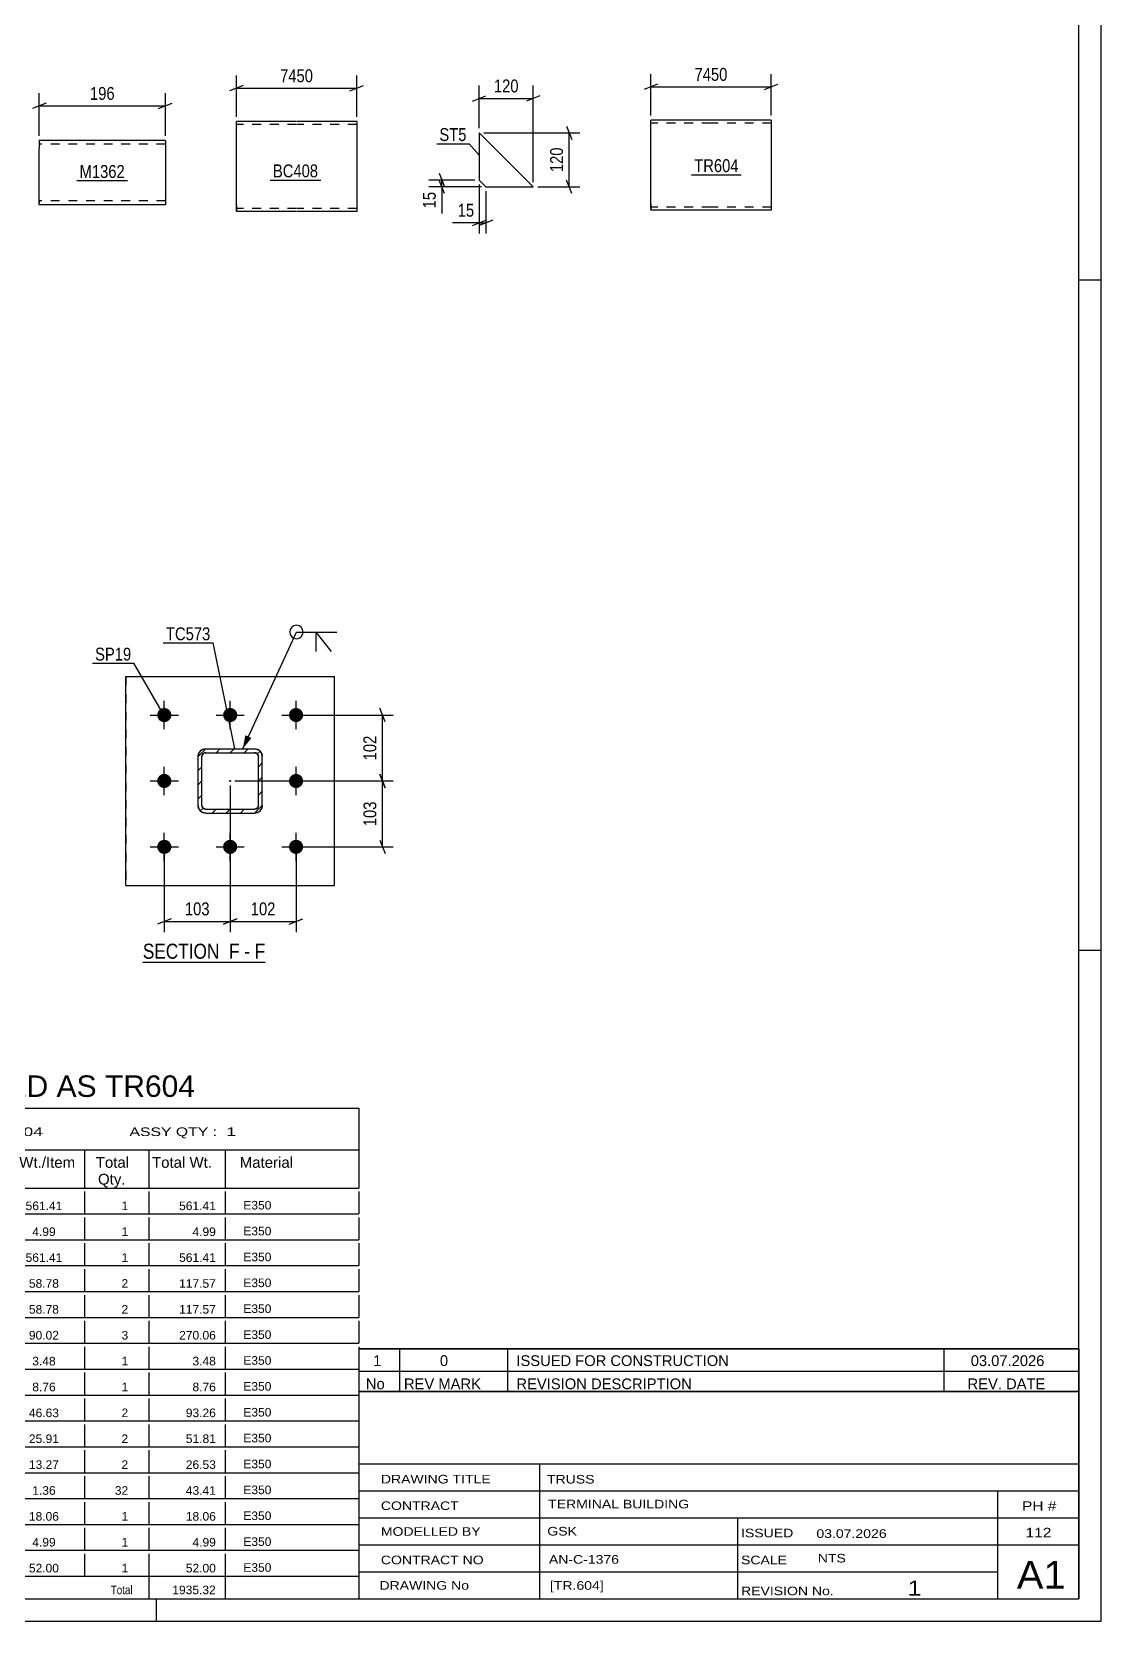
# Model space of a CAD drawing. Header units: millimetres. Extents: x 0 to 841, y 0 to 594.
# Drawn here: x 603.3 to 841, y 0 to 353.2 of the extents above; entities that cross this region are included whole.
import ezdxf

# ---------------------------------------------------------------- set-up
doc = ezdxf.new("R2010")
doc.units = ezdxf.units.MM
doc.linetypes.add('DXK_LINE_DOT2', pattern=[3.9198, 1.9599, -1.9599])
doc.linetypes.add('DXK_LINE_DOT3', pattern=[5.9187, 2.979, -0.9799, 0.9799, -0.9799])
doc.styles.add('Arial', font='ARIAL.TTF', dxfattribs={"height": 0.2})
doc.styles.add('Arial Bold', font='ARIALBD.TTF', dxfattribs={"height": 0.2})
doc.styles.add('Arial Narrow', font='ARIALN.TTF', dxfattribs={"height": 0.2})

# ---------------------------------------------------------------- blocks, each defined once
blk = doc.blocks.new('Unknown-761548517-1132')
at = {"color": 5, "linetype": 'Continuous'}
for p, q in [((841, 0), (841, 594)), ((836, 5), (836, 589)), ((841, 298), (836, 298)), ((841, 149), (836, 149)), ((5, 5), (836, 5)), ((631, 0), (631, 5)), ((0, 0), (841, 0))]:
    blk.add_line(p, q, dxfattribs=at)
blk = doc.blocks.new('Unknown-761548517-14017')
at = {"color": 7, "linetype": 'Continuous'}
for p, q in [((504, 114), (676, 114)), ((504, 102.75), (504, 114)), ((676, 114), (676, 102.75)), ((504, 104.75), (676, 104.75)), ((504, 102.75), (504, 97.75)), ((517.5, 104.75), (517.5, 96.25)), ((536, 104.75), (536, 96.25)), ((585.28, 104.75), (585.28, 96.25)), ((599.28, 104.75), (599.28, 96.25)), ((615, 104.75), (615, 96.25)), ((629.28, 104.75), (629.28, 96.25)), ((646.28, 104.75), (646.28, 96.25)), ((676, 102.75), (676, 96.25)), ((504, 97.75), (504, 96.25)), ((504, 96.25), (676, 96.25)), ((504, 95.48), (504, 90.5)), ((517.5, 95.48), (517.5, 90.5)), ((536, 95.48), (536, 90.5)), ((585.28, 95.48), (585.28, 90.5)), ((599.28, 95.48), (599.28, 90.5)), ((615, 95.48), (615, 90.5)), ((629.28, 95.48), (629.28, 90.5)), ((646.28, 95.48), (646.28, 90.5)), ((676, 95.48), (676, 90.5)), ((504, 90.5), (676, 90.5)), ((504, 89.73), (504, 84.75)), ((517.5, 89.73), (517.5, 84.75)), ((536, 89.73), (536, 84.75)), ((585.28, 89.73), (585.28, 84.75)), ((599.28, 89.73), (599.28, 84.75)), ((615, 89.73), (615, 84.75)), ((629.28, 89.73), (629.28, 84.75)), ((646.28, 89.73), (646.28, 84.75)), ((676, 89.73), (676, 84.75)), ((504, 84.75), (676, 84.75)), ((504, 83.98), (504, 79)), ((517.5, 83.98), (517.5, 79)), ((536, 83.98), (536, 79)), ((585.28, 83.98), (585.28, 79)), ((599.28, 83.98), (599.28, 79)), ((615, 83.98), (615, 79)), ((629.28, 83.98), (629.28, 79)), ((646.28, 83.98), (646.28, 79)), ((676, 83.98), (676, 79)), ((504, 79), (676, 79)), ((504, 78.23), (504, 73.25)), ((517.5, 78.23), (517.5, 73.25)), ((536, 78.23), (536, 73.25)), ((585.28, 78.23), (585.28, 73.25)), ((599.28, 78.23), (599.28, 73.25)), ((615, 78.23), (615, 73.25)), ((629.28, 78.23), (629.28, 73.25)), ((646.28, 78.23), (646.28, 73.25)), ((676, 78.23), (676, 73.25)), ((504, 73.25), (676, 73.25)), ((504, 72.48), (504, 67.5)), ((517.5, 72.48), (517.5, 67.5)), ((536, 72.48), (536, 67.5)), ((585.28, 72.48), (585.28, 67.5)), ((599.28, 72.48), (599.28, 67.5)), ((615, 72.48), (615, 67.5)), ((629.28, 72.48), (629.28, 67.5)), ((646.28, 72.48), (646.28, 67.5)), ((676, 72.48), (676, 67.5)), ((504, 67.5), (676, 67.5)), ((504, 66.73), (504, 61.75)), ((517.5, 66.73), (517.5, 61.75)), ((536, 66.73), (536, 61.75)), ((585.28, 66.73), (585.28, 61.75)), ((599.28, 66.73), (599.28, 61.75)), ((615, 66.73), (615, 61.75)), ((629.28, 66.73), (629.28, 61.75)), ((646.28, 66.73), (646.28, 61.75)), ((676, 66.73), (676, 61.75)), ((504, 61.75), (676, 61.75)), ((504, 60.98), (504, 56)), ((517.5, 60.98), (517.5, 56)), ((536, 60.98), (536, 56)), ((585.28, 60.98), (585.28, 56)), ((599.28, 60.98), (599.28, 56)), ((615, 60.98), (615, 56)), ((629.28, 60.98), (629.28, 56)), ((646.28, 60.98), (646.28, 56)), ((676, 60.98), (676, 56)), ((504, 56), (676, 56)), ((504, 55.23), (504, 50.25)), ((517.5, 55.23), (517.5, 50.25)), ((536, 55.23), (536, 50.25)), ((585.28, 55.23), (585.28, 50.25)), ((599.28, 55.23), (599.28, 50.25)), ((615, 55.23), (615, 50.25)), ((629.28, 55.23), (629.28, 50.25)), ((646.28, 55.23), (646.28, 50.25)), ((676, 55.23), (676, 50.25)), ((504, 50.25), (676, 50.25)), ((504, 49.48), (504, 44.5)), ((517.5, 49.48), (517.5, 44.5)), ((536, 49.48), (536, 44.5)), ((585.28, 49.48), (585.28, 44.5)), ((599.28, 49.48), (599.28, 44.5)), ((615, 49.48), (615, 44.5)), ((629.28, 49.48), (629.28, 44.5)), ((646.28, 49.48), (646.28, 44.5)), ((676, 49.48), (676, 44.5)), ((504, 44.5), (676, 44.5)), ((504, 43.73), (504, 38.75)), ((517.5, 43.73), (517.5, 38.75)), ((536, 43.73), (536, 38.75)), ((585.28, 43.73), (585.28, 38.75)), ((599.28, 43.73), (599.28, 38.75)), ((615, 43.73), (615, 38.75)), ((629.28, 43.73), (629.28, 38.75)), ((646.28, 43.73), (646.28, 38.75)), ((676, 43.73), (676, 38.75)), ((504, 38.75), (676, 38.75)), ((504, 37.98), (504, 33)), ((517.5, 37.98), (517.5, 33)), ((536, 37.98), (536, 33)), ((585.28, 37.98), (585.28, 33)), ((599.28, 37.98), (599.28, 33)), ((615, 37.98), (615, 33)), ((629.28, 37.98), (629.28, 33)), ((646.28, 37.98), (646.28, 33)), ((676, 37.98), (676, 33)), ((504, 33), (676, 33)), ((504, 32.23), (504, 27.25)), ((517.5, 32.23), (517.5, 27.25)), ((536, 32.23), (536, 27.25)), ((585.28, 32.23), (585.28, 27.25)), ((599.28, 32.23), (599.28, 27.25)), ((615, 32.23), (615, 27.25)), ((629.28, 32.23), (629.28, 27.25)), ((646.28, 32.23), (646.28, 27.25)), ((676, 32.23), (676, 27.25)), ((504, 27.25), (676, 27.25)), ((504, 26.48), (504, 21.5)), ((517.5, 26.48), (517.5, 21.5)), ((536, 26.48), (536, 21.5)), ((585.28, 26.48), (585.28, 21.5)), ((599.28, 26.48), (599.28, 21.5)), ((615, 26.48), (615, 21.5)), ((629.28, 26.48), (629.28, 21.5)), ((646.28, 26.48), (646.28, 21.5)), ((676, 26.48), (676, 21.5)), ((504, 21.5), (676, 21.5)), ((504, 20.73), (504, 15.75)), ((517.5, 20.73), (517.5, 15.75)), ((536, 20.73), (536, 15.75)), ((585.28, 20.73), (585.28, 15.75)), ((599.28, 20.73), (599.28, 15.75)), ((615, 20.73), (615, 15.75)), ((629.28, 20.73), (629.28, 15.75)), ((646.28, 20.73), (646.28, 15.75)), ((676, 20.73), (676, 15.75)), ((504, 15.75), (676, 15.75)), ((504, 14.98), (504, 10)), ((517.5, 14.98), (517.5, 10)), ((536, 14.98), (536, 10)), ((585.28, 14.98), (585.28, 10)), ((599.28, 14.98), (599.28, 10)), ((615, 14.98), (615, 10)), ((629.28, 14.98), (629.28, 10)), ((646.28, 14.98), (646.28, 10)), ((676, 14.98), (676, 10)), ((504, 10), (676, 10)), ((504, 10), (676, 10)), ((504, 10), (504, 5)), ((629.28, 10), (629.28, 5)), ((646.28, 10), (646.28, 5)), ((676, 10), (676, 5)), ((504, 5), (676, 5))]:
    blk.add_line(p, q, dxfattribs=at)
at = {"color": 7}
for s, height, style, p in [('BILL OF MATERIALS', 3.3405, 'Arial Bold', (506.15, 108.31)), ('Profile Size', 2.3877, 'Arial', (539.81, 101.08)), ('Mark', 2.388, 'Arial', (505.84, 97.25))]:
    blk.add_text(s, height=height, dxfattribs=dict(at, style=style)).set_placement(p)
at = {"color": 7, "linetype": 'Continuous', "style": 'Arial Narrow'}
for s, height, width, p in [("ASSEMBLY MK'D :", 1.9089, 1.6, (561.5, 107.8)), ('TR604', 1.909, 1.794707, (594, 107.8)), ('ASSY QTY :', 1.909, 1.6, (625, 107.8)), ('1', 1.91, 1.794707, (646.5, 107.8))]:
    blk.add_text(s, height=height, dxfattribs=dict(at, width=width)).set_placement(p)
at = {"color": 7, "linetype": 'Continuous'}
for s, height, style, p in [('Item', 2.388, 'Arial', (505.75, 100.75)), ('Qty./', 2.388, 'Arial', (518.5, 100.75)), ('Length', 2.388, 'Arial', (586.5, 100.75)), ('Wt./Item', 2.388, 'Arial', (600.5, 100.75)), ('Total', 2.388, 'Arial', (617.5, 100.75)), ('Total Wt.', 2.388, 'Arial', (630, 100.75)), ('Material', 2.388, 'Arial', (649.5, 100.75)), ('Assembly', 2.388, 'Arial', (518.5, 97.02)), ('Qty.', 2.388, 'Arial', (618, 97.02)), ('TR604', 1.91, 'Arial', (506.5, 91.34)), ('1', 1.91, 'Arial', (521.31, 91.34)), ('RHS300*200*10', 1.9102, 'Arial', (540.21, 91.44)), ('7449.74', 1.91, 'Arial', (588.45, 91.31)), ('561.41', 1.91, 'Arial', (601.9, 91.34)), ('1', 1.91, 'Arial', (623.22, 91.34)), ('561.41', 1.91, 'Arial', (636.03, 91.34)), ('E350', 1.91, 'Arial', (650.31, 91.48)), ('BC164', 1.91, 'Arial', (506.5, 85.59)), ('1', 1.91, 'Arial', (521.31, 85.59)), ('SHS100*6', 1.91, 'Arial', (540.21, 85.69)), ('300.00', 1.91, 'Arial', (589.93, 85.56)), ('4.99', 1.91, 'Arial', (603.39, 85.59)), ('1', 1.91, 'Arial', (623.22, 85.59)), ('4.99', 1.91, 'Arial', (639, 85.59)), ('E350', 1.91, 'Arial', (650.31, 85.73)), ('BC408', 1.91, 'Arial', (506.5, 79.84)), ('1', 1.91, 'Arial', (521.31, 79.84)), ('RHS300*200*10', 1.9102, 'Arial', (540.21, 79.94)), ('7449.74', 1.91, 'Arial', (588.45, 79.81)), ('561.41', 1.91, 'Arial', (601.9, 79.84)), ('1', 1.91, 'Arial', (623.22, 79.84)), ('561.41', 1.91, 'Arial', (636.03, 79.84)), ('E350', 1.91, 'Arial', (650.31, 79.98)), ('M741', 1.91, 'Arial', (506.5, 74.09)), ('2', 1.91, 'Arial', (521.31, 74.09)), ('SHS132*8', 1.91, 'Arial', (540.21, 74.19)), ('2008.75', 1.91, 'Arial', (588.45, 74.06)), ('58.78', 1.91, 'Arial', (602.64, 74.09)), ('2', 1.91, 'Arial', (623.22, 74.09)), ('117.57', 1.91, 'Arial', (636.03, 74.09)), ('E350', 1.91, 'Arial', (650.31, 74.23)), ('M742', 1.91, 'Arial', (506.5, 68.34)), ('2', 1.91, 'Arial', (521.31, 68.34)), ('SHS132*8', 1.91, 'Arial', (540.21, 68.44)), ('1972.98', 1.91, 'Arial', (588.45, 68.31)), ('58.78', 1.91, 'Arial', (602.64, 68.34)), ('2', 1.91, 'Arial', (623.22, 68.34)), ('117.57', 1.91, 'Arial', (636.03, 68.34)), ('E350', 1.91, 'Arial', (650.31, 68.48)), ('M1304', 1.91, 'Arial', (506.5, 62.59)), ('3', 1.91, 'Arial', (521.31, 62.59)), ('SHS132*8', 1.91, 'Arial', (540.21, 62.69)), ('2890.00', 1.91, 'Arial', (588.45, 62.56)), ('90.02', 1.91, 'Arial', (602.64, 62.59)), ('3', 1.91, 'Arial', (623.22, 62.59)), ('270.06', 1.91, 'Arial', (636.03, 62.59)), ('E350', 1.91, 'Arial', (650.31, 62.73)), ('M1362', 1.91, 'Arial', (506.5, 56.84)), ('1', 1.91, 'Arial', (521.31, 56.84)), ('RHS100*100*6', 1.9102, 'Arial', (540.21, 56.94)), ('196.23', 1.91, 'Arial', (589.93, 56.81)), ('3.48', 1.91, 'Arial', (603.39, 56.84)), ('1', 1.91, 'Arial', (623.22, 56.84)), ('3.48', 1.91, 'Arial', (639, 56.84)), ('E350', 1.91, 'Arial', (650.31, 56.98)), ('PL581', 1.91, 'Arial', (506.5, 51.09)), ('1', 1.91, 'Arial', (521.31, 51.09)), ('PL12*300', 1.91, 'Arial', (540.21, 51.19)), ('310.00', 1.91, 'Arial', (589.93, 51.06)), ('8.76', 1.91, 'Arial', (603.39, 51.09)), ('1', 1.91, 'Arial', (623.22, 51.09)), ('8.76', 1.91, 'Arial', (639, 51.09)), ('E350', 1.91, 'Arial', (650.31, 51.23)), ('SP5', 1.91, 'Arial', (506.5, 45.34)), ('2', 1.91, 'Arial', (521.31, 45.34)), ('PL25*440', 1.91, 'Arial', (540.21, 45.44)), ('540.00', 1.91, 'Arial', (589.93, 45.3)), ('46.63', 1.91, 'Arial', (602.64, 45.34)), ('2', 1.91, 'Arial', (623.22, 45.34)), ('93.26', 1.91, 'Arial', (637.52, 45.34)), ('E350', 1.91, 'Arial', (650.31, 45.48)), ('SP6', 1.91, 'Arial', (506.5, 39.59)), ('2', 1.91, 'Arial', (521.31, 39.59)), ('PL25*300', 1.91, 'Arial', (540.21, 39.69)), ('440.00', 1.91, 'Arial', (589.93, 39.55)), ('25.91', 1.91, 'Arial', (602.64, 39.59)), ('2', 1.91, 'Arial', (623.22, 39.59)), ('51.81', 1.91, 'Arial', (637.52, 39.59)), ('E350', 1.91, 'Arial', (650.31, 39.73)), ('SP19', 1.91, 'Arial', (506.5, 33.84)), ('2', 1.91, 'Arial', (521.31, 33.84)), ('PL16*325', 1.91, 'Arial', (540.21, 33.94)), ('325.00', 1.91, 'Arial', (589.93, 33.8)), ('13.27', 1.91, 'Arial', (602.64, 33.84)), ('2', 1.91, 'Arial', (623.22, 33.84)), ('26.53', 1.91, 'Arial', (637.52, 33.84)), ('E350', 1.91, 'Arial', (650.31, 33.98)), ('ST5', 1.91, 'Arial', (506.5, 28.09)), ('32', 1.91, 'Arial', (521.31, 28.09)), ('PL12*120', 1.91, 'Arial', (540.21, 28.19)), ('120.00', 1.91, 'Arial', (589.93, 28.05)), ('1.36', 1.91, 'Arial', (603.39, 28.09)), ('32', 1.91, 'Arial', (621.74, 28.09)), ('43.41', 1.91, 'Arial', (637.52, 28.09)), ('E350', 1.91, 'Arial', (650.31, 28.23)), ('TC557', 1.91, 'Arial', (506.5, 22.34)), ('1', 1.91, 'Arial', (521.31, 22.34)), ('SHS100*6', 1.91, 'Arial', (540.21, 22.44)), ('1037.86', 1.91, 'Arial', (588.45, 22.3)), ('18.06', 1.91, 'Arial', (602.64, 22.34)), ('1', 1.91, 'Arial', (623.22, 22.34)), ('18.06', 1.91, 'Arial', (637.52, 22.34)), ('E350', 1.91, 'Arial', (650.31, 22.48)), ('TC573', 1.91, 'Arial', (506.5, 16.59)), ('1', 1.91, 'Arial', (521.31, 16.59)), ('SHS100*6', 1.91, 'Arial', (540.21, 16.69)), ('300.00', 1.91, 'Arial', (589.93, 16.55)), ('4.99', 1.91, 'Arial', (603.39, 16.59)), ('1', 1.91, 'Arial', (623.22, 16.59)), ('4.99', 1.91, 'Arial', (639, 16.59)), ('E350', 1.91, 'Arial', (650.31, 16.73)), ('TC605', 1.91, 'Arial', (506.5, 10.84)), ('1', 1.91, 'Arial', (521.31, 10.84)), ('SHS100*6', 1.91, 'Arial', (540.21, 10.94)), ('2937.72', 1.91, 'Arial', (588.45, 10.8)), ('52.00', 1.91, 'Arial', (602.64, 10.84)), ('1', 1.91, 'Arial', (623.22, 10.84)), ('52.00', 1.91, 'Arial', (637.52, 10.84)), ('E350', 1.91, 'Arial', (650.31, 10.98)), ('Total', 1.909, 'Arial Narrow', (620.83, 6)), ('1935.32', 1.91, 'Arial', (634.52, 6))]:
    blk.add_text(s, height=height, dxfattribs=dict(at, style=style)).set_placement(p)
blk = doc.blocks.new('Unknown-761548517-14018')
at = {"color": 2, "linetype": 'Continuous'}
blk.add_line((530, 114), (647.5, 114), dxfattribs=at)
at = {"color": 7, "style": 'Arial'}
blk.add_text('ONE-TRUSS MARKED AS TR604', height=4.7754, dxfattribs=at).set_placement((537.26, 116.5))
blk = doc.blocks.new('Unknown-761548517-14019')
at = {"color": 7, "linetype": 'Continuous'}
for p, q in [((676, 51.05), (676, 5)), ((676, 51.05), (836, 51.05)), ((836, 51), (836, 5)), ((676, 35), (836, 35)), ((716.14, 35), (716.14, 5)), ((676, 29), (836, 29)), ((818, 5.05), (818, 29.05)), ((676, 23), (836, 23)), ((760.14, 23), (760.14, 5)), ((676, 17), (836, 17)), ((676, 11), (818, 11)), ((676, 5), (836, 5))]:
    blk.add_line(p, q, dxfattribs=at)
at = {"color": 7, "style": 'Arial Narrow'}
for s, height, width, p in [('DRAWING TITLE', 1.9089, 1.425378, (680.88, 30.61)), ('TRUSS', 1.909, 1.425378, (717.81, 30.59)), ('CONTRACT', 1.909, 1.425378, (680.88, 24.71)), ('TERMINAL BUILDING', 1.9089, 1.425378, (718.06, 25.07)), ('MODELLED BY', 1.9089, 1.425378, (680.88, 18.98)), ('GSK', 1.909, 1.425378, (717.88, 19.04)), ('ISSUED', 1.909, 1.425378, (760.94, 18.64)), ('03.07.2026', 1.909, 1.425378, (777.69, 18.52)), ('CONTRACT NO', 1.9089, 1.425378, (680.88, 12.66)), ('AN-C-1376', 1.909, 1.425378, (718.23, 12.78)), ('SCALE', 1.909, 1.425378, (760.94, 12.65)), ('A1', 6.204, 1.25, (822.24, 7.2)), ('DRAWING No', 1.909, 1.425378, (680.56, 7)), ('[TR.604]', 1.909, 1.425378, (718.46, 6.99)), ('REVISION No.', 1.9089, 1.425378, (760.94, 5.77)), ('1', 3.34, 1.5, (797.91, 5.68))]:
    blk.add_text(s, height=height, dxfattribs=dict(at, width=width)).set_placement(p)
at = {"color": 7, "linetype": 'Continuous', "style": 'Arial Narrow'}
for s, height, width, p in [('PH #', 2.1, 1.42538, (823.4, 24.55)), ('112', 2.1, 1.42538, (824.19, 18.65)), ('NTS', 1.909, 1.425378, (778, 13.05))]:
    blk.add_text(s, height=height, dxfattribs=dict(at, width=width)).set_placement(p)
blk = doc.blocks.new('Unknown-761548517-14020')
at = {"color": 7, "linetype": 'Continuous'}
for p, q in [((676, 60.55), (836, 60.55)), ((836, 60.55), (676, 60.55)), ((676, 60.55), (676, 55.55)), ((685, 60.55), (685, 55.55)), ((709, 60.55), (709, 55.55)), ((806, 60.55), (806, 55.55)), ((836, 60.55), (836, 55.55)), ((676, 55.55), (836, 55.55)), ((676, 55.55), (676, 51.05)), ((676, 55.55), (836, 55.55)), ((685, 55.55), (685, 51.05)), ((709, 55.55), (709, 51.05)), ((806, 55.55), (806, 51.05)), ((836, 55.55), (836, 51.05)), ((836, 51.05), (676, 51.05))]:
    blk.add_line(p, q, dxfattribs=at)
at = {"color": 7, "linetype": 'Continuous', "style": 'Arial Narrow'}
for s, height, width, p in [('1', 2.39, 1.196471, (679.16, 56.7)), ('0', 2.39, 1.196471, (694, 56.7)), ('ISSUED FOR CONSTRUCTION', 2.3861, 1.196471, (711, 56.7)), ('03.07.2026', 2.386, 1.196471, (812, 56.7)), ('No', 2.386, 1.2, (677.54, 51.55)), ('REV MARK', 2.386, 1.2, (686, 51.55)), ('REVISION DESCRIPTION', 2.3861, 1.2, (711, 51.55)), ('REV. DATE', 2.386, 1.2, (811.28, 51.55))]:
    blk.add_text(s, height=height, dxfattribs=dict(at, width=width)).set_placement(p)
blk = doc.blocks.new('Unknown-761548517-21 - 13200')
at = {"color": 6, "linetype": 'Continuous'}
blk.add_line((627.97, 146.45), (655.19, 146.45), dxfattribs=at)
at = {"color": 0, "linetype": 'Continuous'}
blk.add_wipeout([(646.08, 147.2), (646.08, 150.7), (627.97, 150.7), (627.97, 147.2)], dxfattribs=at)
at = {"color": 7, "linetype": 'Continuous', "style": 'Arial Narrow'}
blk.add_text('SECTION ', height=3.34, dxfattribs=at).set_placement((627.97, 147.2))
at = {"color": 0, "linetype": 'Continuous'}
blk.add_wipeout([(649.47, 147.2), (649.47, 150.7), (647.13, 150.7), (647.13, 147.2)], dxfattribs=at)
blk.add_wipeout([(651.79, 147.2), (651.79, 150.7), (650.52, 150.7), (650.52, 147.2)], dxfattribs=at)
at = {"color": 7, "linetype": 'Continuous', "style": 'Arial Narrow'}
blk.add_text('F', height=3.34, dxfattribs=at).set_placement((647.13, 147.2))
at = {"color": 0, "linetype": 'Continuous'}
blk.add_wipeout([(655.19, 147.2), (655.19, 150.7), (652.84, 150.7), (652.84, 147.2)], dxfattribs=at)
at = {"color": 7, "linetype": 'Continuous', "style": 'Arial Narrow'}
for s, p in [('-', (650.52, 147.2)), ('F', (652.84, 147.2))]:
    blk.add_text(s, height=3.34, dxfattribs=at).set_placement(p)
blk = doc.blocks.new('Part-761548517-13205 - 13200')
at = {"linetype": 'Continuous'}
h = blk.add_hatch(dxfattribs=at)
h.set_pattern_fill('', scale=0.7, style=0, pattern_type=0)
h.set_pattern_definition([(45, (652.8065, 179.5554), (-1.57154, 1.57154), [])])
h.paths.add_polyline_path([(641.95, 179.56), (652.81, 179.56), (653.46, 179.69), (654.02, 180.06), (654.39, 180.61), (654.52, 181.27), (654.52, 192.13), (654.39, 192.78), (654.02, 193.34), (653.46, 193.71), (652.81, 193.84), (641.95, 193.84), (641.29, 193.71), (640.74, 193.34), (640.37, 192.78), (640.24, 192.13), (640.24, 181.27), (640.37, 180.61), (640.74, 180.06), (641.29, 179.69)])
h.paths.add_polyline_path([(641.16, 180.94), (641.09, 181.27), (641.09, 192.13), (641.16, 192.46), (641.34, 192.73), (641.62, 192.92), (641.95, 192.98), (652.81, 192.98), (653.13, 192.92), (653.41, 192.73), (653.6, 192.45), (653.66, 192.13), (653.66, 181.27), (653.6, 180.94), (653.41, 180.66), (653.13, 180.48), (652.81, 180.41), (641.95, 180.41), (641.62, 180.48), (641.34, 180.66)])
blk.add_hatch(color=30, dxfattribs=at).paths.add_polyline_path([(647.38, 186.6, -1), (647.38, 186.8, -1)])
at = {"color": 7, "linetype": 'DXK_LINE_DOT2'}
for p, q in [((640.23, 181.27), (640.24, 192.13)), ((640.24, 192.13), (640.37, 192.78)), ((641.16, 192.45), (641.09, 192.13)), ((641.09, 181.27), (641.09, 192.13)), ((641.34, 192.73), (641.16, 192.45)), ((641.29, 193.71), (641.95, 193.84)), ((641.62, 192.92), (641.34, 192.73)), ((641.95, 192.98), (641.62, 192.92)), ((641.95, 193.84), (652.81, 193.84)), ((641.95, 192.98), (652.81, 192.98)), ((652.81, 193.84), (653.46, 193.71)), ((653.13, 192.92), (652.81, 192.98)), ((653.41, 192.73), (653.13, 192.92)), ((653.6, 192.45), (653.41, 192.73)), ((653.66, 192.13), (653.6, 192.45)), ((653.66, 181.27), (653.66, 192.13)), ((654.39, 192.78), (654.52, 192.13)), ((654.52, 181.27), (654.52, 192.13)), ((640.37, 180.61), (640.23, 181.27)), ((641.09, 181.27), (641.16, 180.94)), ((641.16, 180.94), (641.34, 180.66)), ((641.34, 180.66), (641.62, 180.48)), ((641.62, 180.48), (641.95, 180.41)), ((641.95, 180.41), (652.81, 180.41)), ((652.81, 180.41), (653.13, 180.48)), ((653.13, 180.48), (653.41, 180.66)), ((653.41, 180.66), (653.6, 180.94)), ((653.6, 180.94), (653.66, 181.27)), ((654.52, 181.27), (654.39, 180.61)), ((641.95, 179.56), (641.29, 179.69)), ((641.95, 179.56), (652.81, 179.55)), ((641.95, 179.56), (641.95, 179.56)), ((653.46, 179.69), (652.81, 179.55))]:
    blk.add_line(p, q, dxfattribs=at)
at = {"color": 2, "linetype": 'Continuous'}
for p, q in [((640.37, 192.78), (640.24, 192.13)), ((640.24, 192.13), (640.24, 192.13)), ((640.24, 181.27), (640.24, 192.13)), ((641.09, 192.13), (641.16, 192.46)), ((641.09, 192.13), (641.09, 192.13)), ((641.09, 181.27), (641.09, 192.13)), ((641.16, 192.46), (641.34, 192.73)), ((641.95, 193.84), (641.29, 193.71)), ((641.34, 192.73), (641.62, 192.92)), ((641.62, 192.92), (641.95, 192.98)), ((641.62, 192.92), (641.62, 192.92)), ((641.95, 193.84), (641.95, 193.84)), ((641.95, 193.84), (652.81, 193.84)), ((641.95, 192.98), (641.95, 192.98)), ((641.95, 192.98), (652.81, 192.98)), ((652.81, 193.84), (652.81, 193.84)), ((653.46, 193.71), (652.81, 193.84)), ((652.81, 192.98), (652.81, 192.98)), ((652.81, 192.98), (653.13, 192.92)), ((653.13, 192.92), (653.41, 192.73)), ((653.41, 192.73), (653.6, 192.45)), ((653.6, 192.45), (653.6, 192.45)), ((653.6, 192.45), (653.66, 192.13)), ((653.66, 192.13), (653.66, 192.13)), ((653.66, 181.27), (653.66, 192.13)), ((654.52, 192.13), (654.39, 192.78)), ((654.52, 192.13), (654.52, 192.13)), ((654.52, 181.27), (654.52, 192.13)), ((640.24, 181.27), (640.23, 181.27)), ((640.24, 181.27), (640.37, 180.61)), ((640.37, 180.61), (640.37, 180.61)), ((641.09, 181.27), (641.09, 181.27)), ((641.16, 180.94), (641.09, 181.27)), ((641.34, 180.66), (641.16, 180.94)), ((641.62, 180.48), (641.34, 180.66)), ((641.95, 180.41), (641.62, 180.48)), ((641.95, 180.41), (641.95, 180.41)), ((641.95, 180.41), (652.81, 180.41)), ((653.13, 180.48), (652.81, 180.41)), ((652.81, 180.41), (652.81, 180.41)), ((653.41, 180.66), (653.13, 180.48)), ((653.6, 180.94), (653.41, 180.66)), ((653.66, 181.27), (653.6, 180.94)), ((653.66, 181.27), (653.66, 181.27)), ((654.39, 180.61), (654.52, 181.27)), ((654.52, 181.27), (654.52, 181.27)), ((641.29, 179.69), (641.95, 179.56)), ((641.95, 179.56), (641.95, 179.56)), ((641.95, 179.56), (652.81, 179.56)), ((652.81, 179.56), (653.46, 179.69)), ((652.81, 179.56), (652.81, 179.55)), ((653.46, 179.69), (653.46, 179.69))]:
    blk.add_line(p, q, dxfattribs=at)
at = {"color": 30, "linetype": 'DXK_LINE_DOT3'}
blk.add_line((647.38, 186.7), (647.38, 186.7), dxfattribs=at)
at = {"color": 30, "linetype": 'Continuous'}
blk.add_circle((647.38, 186.7), 0.1, dxfattribs=at)
at = {"color": 7, "linetype": 'DXK_LINE_DOT2'}
for centre, start, end in [((641.95, 192.13), 112.4987, 157.4987), ((652.81, 192.13), 22.4987, 67.4987), ((641.95, 181.27), 202.4987, 247.4987), ((652.81, 181.27), 292.4987, 337.4987)]:
    blk.add_arc(centre, 1.71, start, end, dxfattribs=at)
at = {"color": 2, "linetype": 'Continuous'}
for centre, start, end in [((641.95, 192.13), 112.4987, 157.4987), ((652.81, 192.13), 22.4987, 67.4987), ((641.95, 181.27), 202.4987, 247.4987), ((652.81, 181.27), 292.4987, 337.4987)]:
    blk.add_arc(centre, 1.71, start, end, dxfattribs=at)
blk = doc.blocks.new('Bolt-761548517-13256 - 13200')
at = {"linetype": 'Continuous'}
for points in [[(632.35, 199.82), (632.04, 199.93), (631.76, 200.11), (631.53, 200.33), (631.35, 200.61), (631.22, 200.91), (631.17, 201.24), (631.18, 201.56), (631.26, 201.88), (631.4, 202.18), (631.61, 202.44), (631.86, 202.65), (632.15, 202.8), (632.47, 202.89), (632.79, 202.91), (633.12, 202.86), (633.43, 202.75), (633.71, 202.58), (633.94, 202.35), (634.12, 202.07), (634.25, 201.77), (634.3, 201.45), (634.29, 201.12), (634.21, 200.8), (634.07, 200.5), (633.86, 200.25), (633.61, 200.04), (633.32, 199.88), (633, 199.79), (632.68, 199.77)], [(646.99, 199.82), (646.69, 199.93), (646.41, 200.11), (646.17, 200.33), (645.99, 200.61), (645.87, 200.91), (645.81, 201.24), (645.82, 201.56), (645.9, 201.88), (646.05, 202.18), (646.25, 202.44), (646.5, 202.65), (646.79, 202.8), (647.11, 202.89), (647.44, 202.91), (647.76, 202.86), (648.07, 202.75), (648.35, 202.58), (648.58, 202.35), (648.77, 202.07), (648.89, 201.77), (648.95, 201.45), (648.93, 201.12), (648.85, 200.8), (648.71, 200.5), (648.51, 200.25), (648.25, 200.04), (647.96, 199.88), (647.65, 199.79), (647.32, 199.77)], [(661.64, 199.82), (661.33, 199.93), (661.05, 200.1), (660.81, 200.33), (660.63, 200.61), (660.51, 200.91), (660.45, 201.24), (660.47, 201.56), (660.55, 201.88), (660.69, 202.18), (660.89, 202.44), (661.15, 202.65), (661.44, 202.8), (661.75, 202.89), (662.08, 202.91), (662.41, 202.86), (662.71, 202.75), (662.99, 202.58), (663.23, 202.35), (663.41, 202.07), (663.53, 201.77), (663.59, 201.45), (663.58, 201.12), (663.5, 200.8), (663.35, 200.5), (663.15, 200.25), (662.9, 200.04), (662.61, 199.88), (662.29, 199.79), (661.96, 199.77)], [(632.35, 185.17), (632.04, 185.29), (631.76, 185.46), (631.53, 185.69), (631.35, 185.96), (631.22, 186.27), (631.17, 186.59), (631.18, 186.92), (631.26, 187.24), (631.4, 187.53), (631.61, 187.79), (631.86, 188), (632.15, 188.16), (632.47, 188.25), (632.79, 188.27), (633.12, 188.22), (633.43, 188.11), (633.71, 187.93), (633.94, 187.7), (634.12, 187.43), (634.25, 187.13), (634.3, 186.8), (634.29, 186.48), (634.21, 186.16), (634.07, 185.86), (633.86, 185.6), (633.61, 185.39), (633.32, 185.24), (633, 185.15), (632.68, 185.13)], [(661.64, 185.17), (661.33, 185.29), (661.05, 185.46), (660.81, 185.69), (660.63, 185.96), (660.51, 186.27), (660.45, 186.59), (660.47, 186.92), (660.55, 187.24), (660.69, 187.53), (660.89, 187.79), (661.15, 188), (661.44, 188.16), (661.75, 188.25), (662.08, 188.27), (662.4, 188.22), (662.71, 188.11), (662.99, 187.93), (663.23, 187.7), (663.41, 187.43), (663.53, 187.13), (663.59, 186.8), (663.58, 186.47), (663.5, 186.16), (663.35, 185.86), (663.15, 185.6), (662.9, 185.39), (662.61, 185.24), (662.29, 185.15), (661.96, 185.13)], [(632.35, 170.53), (632.04, 170.64), (631.76, 170.82), (631.53, 171.05), (631.35, 171.32), (631.22, 171.63), (631.17, 171.95), (631.18, 172.28), (631.26, 172.6), (631.4, 172.89), (631.61, 173.15), (631.86, 173.36), (632.15, 173.51), (632.47, 173.6), (632.79, 173.63), (633.12, 173.58), (633.43, 173.47), (633.71, 173.29), (633.94, 173.06), (634.12, 172.79), (634.25, 172.48), (634.3, 172.16), (634.29, 171.83), (634.21, 171.51), (634.07, 171.22), (633.86, 170.96), (633.61, 170.75), (633.32, 170.6), (633, 170.51), (632.68, 170.48)], [(646.99, 170.53), (646.68, 170.64), (646.41, 170.82), (646.17, 171.05), (645.99, 171.32), (645.87, 171.63), (645.81, 171.95), (645.82, 172.28), (645.9, 172.6), (646.05, 172.89), (646.25, 173.15), (646.5, 173.36), (646.79, 173.51), (647.11, 173.6), (647.44, 173.63), (647.76, 173.58), (648.07, 173.47), (648.35, 173.29), (648.58, 173.06), (648.77, 172.79), (648.89, 172.48), (648.95, 172.16), (648.93, 171.83), (648.85, 171.51), (648.71, 171.22), (648.51, 170.96), (648.25, 170.75), (647.96, 170.6), (647.65, 170.51), (647.32, 170.48)], [(661.64, 170.53), (661.33, 170.64), (661.05, 170.82), (660.81, 171.05), (660.63, 171.32), (660.51, 171.63), (660.45, 171.95), (660.46, 172.28), (660.55, 172.6), (660.69, 172.89), (660.89, 173.15), (661.15, 173.36), (661.44, 173.51), (661.75, 173.6), (662.08, 173.63), (662.4, 173.58), (662.71, 173.47), (662.99, 173.29), (663.23, 173.06), (663.41, 172.79), (663.53, 172.48), (663.59, 172.16), (663.58, 171.83), (663.5, 171.51), (663.35, 171.22), (663.15, 170.96), (662.9, 170.75), (662.61, 170.6), (662.29, 170.51), (661.96, 170.48)]]:
    blk.add_hatch(color=1, dxfattribs=at).paths.add_polyline_path(points)
at = {"color": 1, "linetype": 'Continuous'}
for p, q in [((629.59, 201.34), (635.88, 201.34)), ((632.73, 198.2), (632.73, 204.48)), ((644.24, 201.34), (650.52, 201.34)), ((647.38, 198.2), (647.38, 204.48)), ((658.88, 201.34), (665.16, 201.34)), ((662.02, 198.2), (662.02, 204.48)), ((632.73, 183.55), (632.73, 189.84)), ((662.02, 183.55), (662.02, 189.84)), ((629.59, 186.7), (635.88, 186.7)), ((658.88, 186.7), (665.16, 186.7)), ((632.73, 168.91), (632.73, 175.2)), ((647.38, 168.91), (647.38, 175.2)), ((662.02, 168.91), (662.02, 175.2)), ((629.59, 172.05), (635.88, 172.05)), ((644.23, 172.05), (650.52, 172.05)), ((658.88, 172.05), (665.16, 172.05))]:
    blk.add_line(p, q, dxfattribs=at)
blk = doc.blocks.new('Part-761548517-13208 - 13200')
at = {"color": 2, "linetype": 'Continuous'}
for p, q in [((624.16, 209.91), (624.16, 209.91)), ((624.16, 163.48), (624.16, 209.91)), ((624.16, 209.91), (670.59, 209.91)), ((670.59, 209.91), (670.59, 209.91)), ((670.59, 163.48), (670.59, 209.91)), ((624.16, 163.48), (624.16, 163.48)), ((624.16, 163.48), (670.59, 163.48)), ((670.59, 163.48), (670.59, 163.48))]:
    blk.add_line(p, q, dxfattribs=at)
at = {"color": 7, "linetype": 'DXK_LINE_DOT2'}
for p, q in [((624.16, 209.91), (624.16, 163.48)), ((624.16, 209.91), (670.59, 209.91)), ((670.59, 163.48), (670.59, 209.91)), ((624.16, 163.48), (670.59, 163.48))]:
    blk.add_line(p, q, dxfattribs=at)
blk = doc.blocks.new('Part-761548517-8919 - 8918')
at = {"color": 2, "linetype": 'Continuous'}
for p, q in [((662.08, 333.23), (648.75, 333.23)), ((648.75, 314.56), (648.75, 333.23)), ((675.51, 333.23), (662.18, 333.23)), ((675.51, 333.23), (675.51, 313.23)), ((648.75, 314.56), (648.75, 313.23)), ((662.08, 313.23), (648.75, 313.23)), ((675.51, 313.23), (662.18, 313.23))]:
    blk.add_line(p, q, dxfattribs=at)
at = {"color": 7, "linetype": 'DXK_LINE_DOT2'}
for p, q in [((662.08, 332.56), (648.75, 332.56)), ((675.51, 332.56), (662.18, 332.56)), ((648.75, 313.33), (648.75, 314.56)), ((648.75, 313.89), (648.75, 313.94)), ((662.08, 313.89), (648.75, 313.89)), ((675.51, 313.89), (662.18, 313.89)), ((675.51, 313.89), (675.51, 313.94))]:
    blk.add_line(p, q, dxfattribs=at)
blk = doc.blocks.new('Part-761548517-8948 - 8947')
at = {"color": 2, "linetype": 'Continuous'}
for p, q in [((702.74, 330.72), (702.74, 320.22)), ((702.74, 330.72), (714.74, 318.72)), ((702.74, 320.22), (704.24, 318.72)), ((704.24, 318.72), (714.74, 318.72))]:
    blk.add_line(p, q, dxfattribs=at)
blk = doc.blocks.new('Part-761548517-9002 - 9001')
at = {"color": 2, "linetype": 'Continuous'}
for p, q in [((604.95, 329.01), (604.95, 327.3)), ((632.98, 329.01), (604.95, 329.01)), ((632.98, 328.88), (632.98, 329.01)), ((632.98, 328.88), (632.98, 327.3)), ((604.95, 315.79), (604.95, 327.3)), ((632.98, 327.3), (632.98, 314.73)), ((604.95, 314.86), (604.95, 315.79)), ((604.95, 314.73), (604.95, 314.86)), ((632.98, 314.73), (604.95, 314.73))]:
    blk.add_line(p, q, dxfattribs=at)
at = {"color": 7, "linetype": 'DXK_LINE_DOT2'}
for p, q in [((632.98, 328.51), (632.98, 327.3)), ((632.98, 328.16), (604.95, 328.16)), ((604.95, 315.79), (604.95, 315.23)), ((604.95, 315.59), (604.95, 315.65)), ((632.98, 315.59), (604.95, 315.59)), ((604.95, 314.73), (604.95, 314.73)), ((632.98, 315.65), (632.98, 315.79)), ((632.98, 315.59), (632.98, 315.65)), ((632.98, 315.59), (632.98, 315.65))]:
    blk.add_line(p, q, dxfattribs=at)
blk = doc.blocks.new('Part-761548517-9018 - 9017')
at = {"color": 2, "linetype": 'Continuous'}
for p, q in [((754.2, 333.54), (740.87, 333.54)), ((740.87, 314.88), (740.87, 333.54)), ((767.64, 333.54), (754.3, 333.54)), ((767.64, 333.54), (767.64, 313.54)), ((740.87, 314.88), (740.87, 313.54)), ((754.2, 313.54), (740.87, 313.54)), ((767.64, 313.54), (754.3, 313.54))]:
    blk.add_line(p, q, dxfattribs=at)
at = {"color": 7, "linetype": 'DXK_LINE_DOT2'}
for p, q in [((754.2, 332.88), (740.87, 332.88)), ((767.64, 332.88), (754.3, 332.88)), ((740.87, 313.64), (740.87, 314.88)), ((740.87, 314.21), (740.87, 314.26)), ((754.2, 314.21), (740.87, 314.21)), ((767.64, 314.21), (754.3, 314.21)), ((767.64, 314.21), (767.64, 314.26))]:
    blk.add_line(p, q, dxfattribs=at)
blk = doc.blocks.new('StraightDimension-761548517-13312 - 13200')
at = {"color": 7, "linetype": 'Continuous'}
for p, q in [((647.38, 185.7), (647.38, 153.1)), ((662.02, 171.06), (662.02, 153.1)), ((648.88, 156.1), (645.88, 154.9)), ((647.38, 155.5), (662.02, 155.5)), ((660.52, 154.9), (663.52, 156.1))]:
    blk.add_line(p, q, dxfattribs=at)
at = {"color": 0}
blk.add_wipeout([(658.04, 156.25), (658.04, 160.45), (651.36, 160.45), (651.36, 156.25)], dxfattribs=at)
at = {"color": 3, "style": 'Arial Narrow'}
blk.add_text('102', height=2.863, dxfattribs=at).set_placement((651.96, 156.85))
blk = doc.blocks.new('StraightDimension-761548517-13272 - 13200')
at = {"color": 7, "linetype": 'Continuous'}
for p, q in [((663.02, 201.34), (683.61, 201.34)), ((681.81, 199.84), (680.61, 202.84)), ((681.21, 186.7), (681.21, 201.34)), ((680.61, 188.2), (681.81, 185.2)), ((648.38, 186.7), (683.61, 186.7))]:
    blk.add_line(p, q, dxfattribs=at)
at = {"color": 0}
blk.add_wipeout([(680.46, 197.36), (676.26, 197.36), (676.26, 190.68), (680.46, 190.68)], dxfattribs=at)
at = {"color": 3, "style": 'Arial Narrow'}
blk.add_text('102', height=2.863, rotation=90.0002, dxfattribs=at).set_placement((679.86, 191.28))
blk = doc.blocks.new('StraightDimension-761548517-13313 - 13200')
at = {"color": 7, "linetype": 'Continuous'}
for p, q in [((647.38, 185.7), (647.38, 153.1)), ((632.73, 171.06), (632.73, 153.1)), ((634.23, 156.1), (631.23, 154.9)), ((632.73, 155.5), (647.38, 155.5)), ((645.88, 154.9), (648.88, 156.1))]:
    blk.add_line(p, q, dxfattribs=at)
at = {"color": 0}
blk.add_wipeout([(643.4, 156.25), (643.4, 160.45), (636.72, 160.45), (636.72, 156.25)], dxfattribs=at)
at = {"color": 3, "style": 'Arial Narrow'}
blk.add_text('103', height=2.863, dxfattribs=at).set_placement((637.32, 156.85))
blk = doc.blocks.new('StraightDimension-761548517-13273 - 13200')
at = {"color": 7, "linetype": 'Continuous'}
for p, q in [((681.81, 185.2), (680.61, 188.2)), ((648.38, 186.7), (683.61, 186.7)), ((681.21, 172.05), (681.21, 186.7)), ((680.61, 173.55), (681.81, 170.55)), ((663.02, 172.05), (683.61, 172.05))]:
    blk.add_line(p, q, dxfattribs=at)
at = {"color": 0}
blk.add_wipeout([(680.46, 182.72), (676.26, 182.72), (676.26, 176.04), (680.46, 176.04)], dxfattribs=at)
at = {"color": 3, "style": 'Arial Narrow'}
blk.add_text('103', height=2.863, rotation=90.0002, dxfattribs=at).set_placement((679.86, 176.64))
blk = doc.blocks.new('StraightDimension-761548517-9156 - 8918')
at = {"color": 7, "linetype": 'Continuous'}
for p, q in [((648.75, 334.23), (648.75, 343.46)), ((675.51, 334.23), (675.51, 343.46)), ((650.25, 341.21), (647.25, 340.01)), ((648.75, 340.61), (675.51, 340.61)), ((674.01, 340.01), (677.01, 341.21))]:
    blk.add_line(p, q, dxfattribs=at)
at = {"color": 0}
blk.add_wipeout([(666.39, 341.36), (666.39, 345.56), (657.88, 345.56), (657.88, 341.36)], dxfattribs=at)
at = {"color": 3, "style": 'Arial Narrow'}
blk.add_text('7450', height=2.863, dxfattribs=at).set_placement((658.48, 341.96))
blk = doc.blocks.new('StraightDimension-761548517-9244 - 8947')
at = {"color": 7, "linetype": 'Continuous'}
for p, q in [((693.82, 321.72), (695.02, 318.72)), ((701.74, 320.22), (691.57, 320.22)), ((703.24, 318.72), (691.57, 318.72)), ((695.02, 317.22), (693.82, 320.22)), ((694.42, 318.72), (694.42, 320.22))]:
    blk.add_line(p, q, dxfattribs=at)
at = {"color": 0}
blk.add_wipeout([(693.67, 318.19), (689.47, 318.19), (689.47, 313.33), (693.67, 313.33)], dxfattribs=at)
at = {"color": 7, "linetype": 'Continuous'}
blk.add_line((694.42, 318.72), (694.42, 312.81), dxfattribs=at)
blk.add_line((694.42, 318.72), (694.42, 312.81), dxfattribs=at)
at = {"color": 3, "style": 'Arial Narrow'}
blk.add_text('15', height=2.863, rotation=90.0002, dxfattribs=at).set_placement((693.07, 313.93))
blk = doc.blocks.new('StraightDimension-761548517-9236 - 8947')
at = {"color": 7, "linetype": 'Continuous'}
for p, q in [((702.74, 319.22), (702.74, 308.33)), ((704.24, 317.72), (704.24, 308.33)), ((701.24, 310.13), (704.24, 311.33)), ((705.74, 311.33), (702.74, 310.13)), ((702.74, 310.73), (704.24, 310.73))]:
    blk.add_line(p, q, dxfattribs=at)
at = {"color": 0}
blk.add_wipeout([(702.21, 311.48), (702.21, 315.68), (697.36, 315.68), (697.36, 311.48)], dxfattribs=at)
at = {"color": 7, "linetype": 'Continuous'}
blk.add_line((702.74, 310.73), (696.83, 310.73), dxfattribs=at)
blk.add_line((702.74, 310.73), (696.83, 310.73), dxfattribs=at)
at = {"color": 3, "style": 'Arial Narrow'}
blk.add_text('15', height=2.863, dxfattribs=at).set_placement((697.96, 312.08))
blk = doc.blocks.new('StraightDimension-761548517-9248 - 8947')
at = {"color": 7, "linetype": 'Continuous'}
for p, q in [((722.11, 332.22), (723.31, 329.22)), ((703.74, 330.72), (725.11, 330.72)), ((722.71, 318.72), (722.71, 330.72)), ((715.74, 318.72), (725.11, 318.72)), ((723.31, 317.22), (722.11, 320.22))]:
    blk.add_line(p, q, dxfattribs=at)
at = {"color": 0}
blk.add_wipeout([(721.96, 328.06), (717.76, 328.06), (717.76, 321.37), (721.96, 321.37)], dxfattribs=at)
at = {"color": 3, "style": 'Arial Narrow'}
blk.add_text('120', height=2.863, rotation=90.0002, dxfattribs=at).set_placement((721.36, 321.97))
blk = doc.blocks.new('StraightDimension-761548517-9240 - 8947')
at = {"color": 7, "linetype": 'Continuous'}
for p, q in [((702.74, 331.72), (702.74, 341.19)), ((714.74, 319.72), (714.74, 341.19)), ((701.24, 337.74), (704.24, 338.94)), ((702.74, 338.34), (714.74, 338.34)), ((716.24, 338.94), (713.24, 337.74))]:
    blk.add_line(p, q, dxfattribs=at)
at = {"color": 0}
blk.add_wipeout([(712.08, 339.09), (712.08, 343.29), (705.4, 343.29), (705.4, 339.09)], dxfattribs=at)
at = {"color": 3, "style": 'Arial Narrow'}
blk.add_text('120', height=2.863, dxfattribs=at).set_placement((706, 339.69))
blk = doc.blocks.new('StraightDimension-761548517-9283 - 9001')
at = {"color": 7, "linetype": 'Continuous'}
for p, q in [((604.95, 330.01), (604.95, 339.53)), ((632.98, 330.01), (632.98, 339.53)), ((606.45, 337.28), (603.45, 336.08)), ((604.95, 336.68), (632.98, 336.68)), ((631.48, 336.08), (634.48, 337.28))]:
    blk.add_line(p, q, dxfattribs=at)
at = {"color": 0}
blk.add_wipeout([(622.31, 337.43), (622.31, 341.63), (615.62, 341.63), (615.62, 337.43)], dxfattribs=at)
at = {"color": 3, "style": 'Arial Narrow'}
blk.add_text('196', height=2.863, dxfattribs=at).set_placement((616.22, 338.03))
blk = doc.blocks.new('StraightDimension-761548517-9323 - 9017')
at = {"color": 7, "linetype": 'Continuous'}
for p, q in [((740.87, 334.54), (740.87, 343.76)), ((767.64, 334.54), (767.64, 343.76)), ((742.37, 341.51), (739.37, 340.31)), ((740.87, 340.91), (767.64, 340.91)), ((766.14, 340.31), (769.14, 341.51))]:
    blk.add_line(p, q, dxfattribs=at)
at = {"color": 0}
blk.add_wipeout([(758.51, 341.66), (758.51, 345.86), (750, 345.86), (750, 341.66)], dxfattribs=at)
at = {"color": 3, "style": 'Arial Narrow'}
blk.add_text('7450', height=2.863, dxfattribs=at).set_placement((750.6, 342.26))
blk = doc.blocks.new('WeldMark-761548517-13353 - 13200')
at = {"linetype": 'Continuous'}
blk.add_hatch(color=30, dxfattribs=at).paths.add_polyline_path([(652.11, 196.25), (650.18, 193.84), (650.75, 196.88)])
at = {"color": 30, "linetype": 'Continuous'}
for p, q in [((650.18, 193.84), (662.11, 219.79)), ((662.11, 219.79), (671.11, 219.79))]:
    blk.add_line(p, q, dxfattribs=at)
at = {"color": 3, "linetype": 'Continuous'}
for q in [(669.82, 215.5), (666.4, 215.5)]:
    blk.add_line((666.4, 219.79), q, dxfattribs=at)
for start, end in [(90, 270), (270, 90)]:
    blk.add_arc((662.11, 219.79), 1.5, start, end, dxfattribs=at)
blk = doc.blocks.new('Mark-761548517-13328 - 13200')
at = {"color": 0}
blk.add_wipeout([(625.39, 213.45), (625.39, 216.45), (617.35, 216.45), (617.35, 213.45)], dxfattribs=at)
blk.add_wipeout([(625.39, 213.45), (625.39, 216.45), (617.35, 216.45), (617.35, 213.45)], dxfattribs=at)
at = {"color": 30, "linetype": 'Continuous'}
for p in [(616.75, 212.85), (632.49, 201.59)]:
    blk.add_line(p, (625.99, 212.85), dxfattribs=at)
at = {"color": 3, "style": 'Arial Narrow'}
blk.add_text('SP19', height=2.863, dxfattribs=at).set_placement((617.35, 213.45))
blk = doc.blocks.new('Mark-761548517-13332 - 13200')
at = {"color": 0}
blk.add_wipeout([(642.98, 217.97), (642.98, 220.97), (633.11, 220.97), (633.11, 217.97)], dxfattribs=at)
blk.add_wipeout([(642.98, 217.97), (642.98, 220.97), (633.11, 220.97), (633.11, 217.97)], dxfattribs=at)
at = {"color": 30, "linetype": 'Continuous'}
for p in [(632.51, 217.37), (648.38, 193.84)]:
    blk.add_line(p, (643.58, 217.37), dxfattribs=at)
at = {"color": 3, "style": 'Arial Narrow'}
blk.add_text('TC573', height=2.863, dxfattribs=at).set_placement((633.11, 217.97))
blk = doc.blocks.new('Mark-761548517-9347 - 8918')
at = {"color": 0}
blk.add_wipeout([(666.93, 320.82), (666.93, 323.82), (656.88, 323.82), (656.88, 320.82)], dxfattribs=at)
blk.add_wipeout([(666.93, 320.82), (666.93, 323.82), (656.88, 323.82), (656.88, 320.82)], dxfattribs=at)
at = {"color": 30, "linetype": 'Continuous'}
blk.add_line((656.28, 320.22), (667.53, 320.22), dxfattribs=at)
at = {"color": 3, "style": 'Arial Narrow'}
blk.add_text('BC408', height=2.863, dxfattribs=at).set_placement((656.88, 320.82))
blk = doc.blocks.new('Mark-761548517-13041 - 8947')
at = {"color": 0}
blk.add_wipeout([(699.91, 328.89), (699.91, 331.89), (693.88, 331.89), (693.88, 328.89)], dxfattribs=at)
blk.add_wipeout([(699.91, 328.89), (699.91, 331.89), (693.88, 331.89), (693.88, 328.89)], dxfattribs=at)
at = {"color": 30, "linetype": 'Continuous'}
for p in [(693.28, 328.29), (702.74, 325.71)]:
    blk.add_line(p, (700.51, 328.29), dxfattribs=at)
at = {"color": 3, "style": 'Arial Narrow'}
blk.add_text('ST5', height=2.863, dxfattribs=at).set_placement((693.88, 328.89))
blk = doc.blocks.new('Mark-761548517-9364 - 9001')
at = {"color": 0}
blk.add_wipeout([(623.97, 320.69), (623.97, 323.69), (613.91, 323.69), (613.91, 320.69)], dxfattribs=at)
blk.add_wipeout([(623.97, 320.69), (623.97, 323.69), (613.91, 323.69), (613.91, 320.69)], dxfattribs=at)
at = {"color": 30, "linetype": 'Continuous'}
blk.add_line((613.31, 320.09), (624.57, 320.09), dxfattribs=at)
at = {"color": 3, "style": 'Arial Narrow'}
blk.add_text('M1362', height=2.863, dxfattribs=at).set_placement((613.91, 320.69))
blk = doc.blocks.new('Mark-761548517-9372 - 9017')
at = {"color": 0}
blk.add_wipeout([(760.4, 321.98), (760.4, 324.98), (750.54, 324.98), (750.54, 321.98)], dxfattribs=at)
blk.add_wipeout([(760.4, 321.98), (760.4, 324.98), (750.54, 324.98), (750.54, 321.98)], dxfattribs=at)
at = {"color": 30, "linetype": 'Continuous'}
blk.add_line((749.94, 321.38), (761, 321.38), dxfattribs=at)
at = {"color": 3, "style": 'Arial Narrow'}
blk.add_text('TR604', height=2.863, dxfattribs=at).set_placement((750.54, 321.98))

msp = doc.modelspace()

# ---------------------------------------------------------------- block references
for name in ['Unknown-761548517-1132', 'Part-761548517-8919 - 8918', 'Part-761548517-9018 - 9017', 'Part-761548517-9002 - 9001', 'Part-761548517-8948 - 8947', 'Part-761548517-13208 - 13200', 'Bolt-761548517-13256 - 13200', 'Part-761548517-13205 - 13200', 'Unknown-761548517-14018', 'Unknown-761548517-14017', 'Unknown-761548517-14020', 'Unknown-761548517-14019']:
    msp.add_blockref(name, (0, 0))

# ---------------------------------------------------------------- next in the draw order: block references
for name in ['StraightDimension-761548517-9156 - 8918', 'StraightDimension-761548517-9323 - 9017', 'StraightDimension-761548517-9283 - 9001', 'Mark-761548517-9372 - 9017', 'Mark-761548517-9364 - 9001', 'Mark-761548517-9347 - 8918', 'StraightDimension-761548517-9244 - 8947', 'Mark-761548517-13328 - 13200', 'StraightDimension-761548517-13312 - 13200', 'Unknown-761548517-21 - 13200']:
    msp.add_blockref(name, (0, 0))

# ---------------------------------------------------------------- next in the draw order: block references
for name in ['StraightDimension-761548517-9236 - 8947', 'StraightDimension-761548517-13272 - 13200']:
    msp.add_blockref(name, (0, 0))

# ---------------------------------------------------------------- next in the draw order: block references
for name in ['StraightDimension-761548517-9248 - 8947', 'Mark-761548517-13332 - 13200', 'WeldMark-761548517-13353 - 13200', 'StraightDimension-761548517-13313 - 13200']:
    msp.add_blockref(name, (0, 0))

# ---------------------------------------------------------------- next in the draw order: block references
for name in ['StraightDimension-761548517-9240 - 8947', 'StraightDimension-761548517-13273 - 13200']:
    msp.add_blockref(name, (0, 0))

# ---------------------------------------------------------------- next in the draw order: block references
msp.add_blockref('Mark-761548517-13041 - 8947', (0, 0))

doc.saveas('drawing.dxf')
